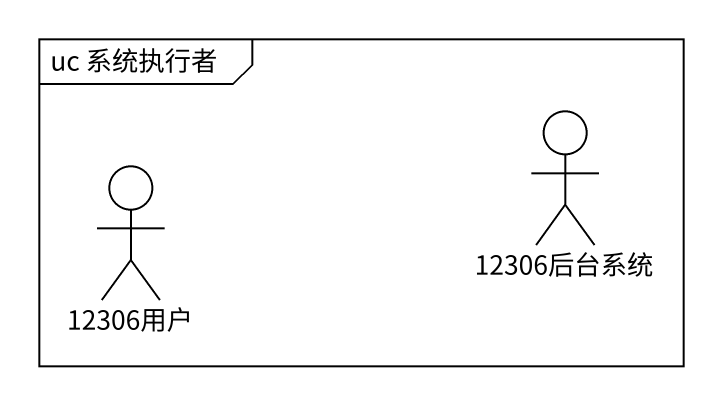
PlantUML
@startuml
mainframe uc 系统执行者
actor "12306后台系统" as a12306后台系统
actor "12306用户" as a12306用户
@enduml
